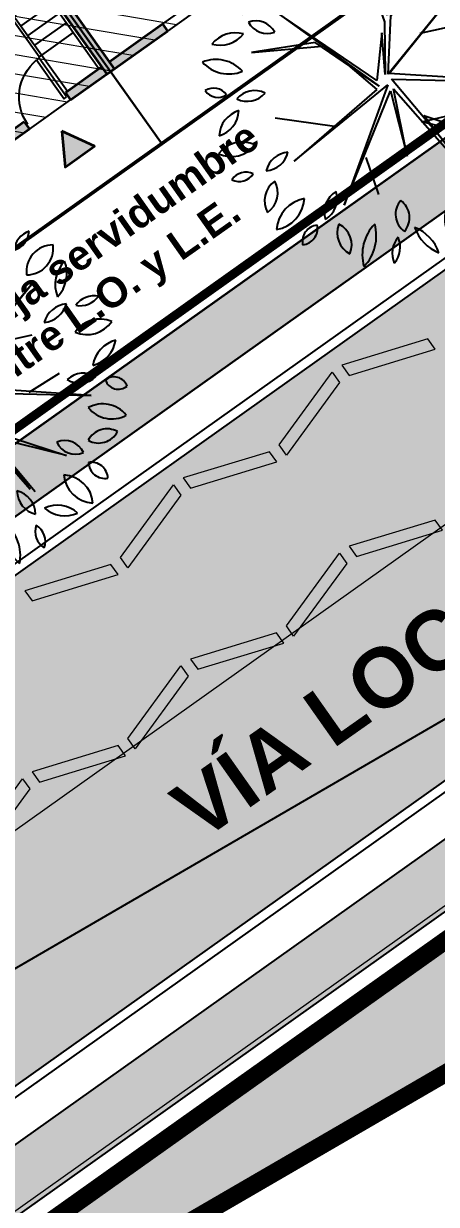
# Model space of a CAD drawing. Header units: metres. Extents: x 12 to 777, y -493 to 333.
# Drawn here: x 532.49 to 539.43, y -333.88 to -314.02 of the extents above; entities that cross this region are included whole.
import ezdxf

# ---------------------------------------------------------------- set-up
doc = ezdxf.new("R2010")
doc.units = ezdxf.units.M
doc.header["$LTSCALE"] = 5
doc.header["$MEASUREMENT"] = 0
for name, pattern in [('DASHED2', [0.375, 0.25, -0.125]), ('HIDDEN', [0.375, 0.25, -0.125]), ('PHANTOM2', [1.25, 0.625, -0.125, 0.125, -0.125, 0.125, -0.125])]:
    doc.linetypes.add(name, pattern=pattern)
doc.layers.get('0').update_dxf_attribs({"color": 30})
for name, color, linetype, lineweight in [('A-ANNO-DIMS', 3, 'Continuous', 18), ('A-ANNO-TEXT', 3, 'Continuous', 18), ('A-DOOR-FULL', 4, 'Continuous', 25), ('A-ELEV-OVHD', 3, 'HIDDEN', 18), ('A-FLOR-PATT', 8, 'Continuous', 18), ('A-FLOR-STRS', 4, 'Continuous', 25), ('A-FLOR-WDWK', 4, 'Continuous', 25), ('A-FURN', 8, 'Continuous', 18), ('A-WALL-FULL', 7, 'Continuous', 35), ('A-WALL-PATT', 8, 'Continuous', 18), ('G-ANNO-RDME', 3, 'Continuous', 18), ('G-ANNO-SYMB', 3, 'Continuous', 18), ('G-PLAN-OTLN', 7, 'Continuous', 35), ('U-ANNO-PATT', 8, 'Continuous', 18), ('U-BLDG-TYPE', 7, 'Continuous', 35), ('U-CURB', 4, 'Continuous', 25), ('U-PROP-NEW', 1, 'PHANTOM2', 50)]:
    doc.layers.add(name, color=color, linetype=linetype, lineweight=lineweight)
for name, color, linetype in [('U-BLDG', 7, 'Continuous'), ('U-PROP', 1, 'Continuous'), ('U-SDWK', 4, 'Continuous'), ('U-STRT', 4, 'Continuous'), ('U-VEGE', 70, 'Continuous')]:
    doc.layers.add(name, color=color, linetype=linetype)
doc.styles.add('E-ARIAL', font='arial.ttf')
doc.styles.add('E-ROMANS', font='romans.shx', dxfattribs={"width": 0.8})
doc.dimstyles.new('E-0200_TICK_18', dxfattribs={"dimscale": 0.001, "dimtxt": 360, "dimasz": 360, "dimexe": 180, "dimexo": 120, "dimgap": 180, "dimtad": 0, "dimzin": 0, "dimdsep": 46, "dimtxsty": 'E-ROMANS', "dimblk": 'OBLIQUE', "dimcen": 180, "dimclrd": 256, "dimclre": 256, "dimclrt": 256, "dimadec": 0, "dimazin": 0, "dimtfac": 1, "dimtmove": 1, "dimatfit": 3, "dimldrblk": 'OPEN90', "dimfxl": 1, "dimtfill": 1, "dimtolj": 1, "dimtzin": 0, "dimarcsym": 0})
doc.dimstyles.new('E-0200_TICK_24', dxfattribs={"dimscale": 0.001, "dimtxt": 480, "dimasz": 480, "dimexe": 240, "dimexo": 120, "dimgap": 240, "dimtad": 0, "dimzin": 0, "dimdsep": 46, "dimtxsty": 'E-ROMANS', "dimblk": 'OBLIQUE', "dimcen": 240, "dimclrd": 256, "dimclre": 256, "dimclrt": 256, "dimadec": 0, "dimazin": 0, "dimtfac": 1, "dimtmove": 1, "dimatfit": 3, "dimldrblk": 'OPEN90', "dimfxl": 1, "dimtfill": 1, "dimtolj": 1, "dimtzin": 0, "dimlwd": -1, "dimarcsym": 0})
pattern_1 = [(72.91278118751642, (-378.0921099398086, 531.776018439879), (-0.2966370905346691, 0.3895994910252402), [0, -0.3860799999999996, 0, -0.4317999999999995, 0, -0.4127499999999997]), (42.91278118751639, (-378.0921099398086, 531.776018439879), (-0.04901279192536906, 0.8446935261476074), [0, -0.2082799999999997, 0, -0.3479799999999995, 0, -0.1333499999999998]), (2.912781187516296, (-378.3467317877346, 531.5949826120477), (0.643824841842384, 0.4595221086157097), [0, -0.1270000000000001, 0, -0.4572000000000001, 0, -0.5969000000000003]), (352.912781187516, (-378.3467317877346, 531.5949826120477), (0.4931181113267538, 0.6241397820693166), [0, -0.06349999999999996, 0, -0.2997199999999998, 0, -0.3428999999999998])]

# ---------------------------------------------------------------- blocks, each defined once
blk = doc.blocks.new('arbolito')
at = {"linetype": 'ByBlock'}
for p, q in [((-435.9256248399624, -26.33085807105326), (-435.8531895023268, -27.23632842426991)), ((-435.8260263311428, -27.17294554672996), (-435.9075160591728, -26.36707691949835)), ((-435.9075160591728, -26.36707691949835), (-435.8894072783834, -26.89828626773783)), ((-436.2485660509074, -26.41235058729367), (-435.8531895023268, -26.87112223864282)), ((-435.8894072783834, -26.89828626773783), (-436.2485660509074, -26.41235058729367)), ((-435.3912015434553, -26.89526792312849), (-435.3127299455566, -26.63268159361816)), ((-436.6318698644838, -26.65380936244989), (-435.8622438927216, -27.2785837474559)), ((-435.8531895023268, -27.23632842426991), (-436.6318698644838, -26.65380936244989)), ((-435.8079173358753, -27.21821900004736), (-435.0745091401698, -26.7111557652491)), ((-435.0745091401698, -26.7111557652491), (-435.7988629454806, -27.17294554672996)), ((-435.8531895023268, -26.87112223864282), (-436.1459491974783, -26.75341108843508)), ((-435.6298470146794, -26.73530166421254), (-435.8260263311428, -27.17294554672996)), ((-435.7988629454806, -27.17294554672996), (-435.6298470146794, -26.73530166421254)), ((-436.2936256699624, -26.92243216670112), (-436.5411131986626, -26.90734087261014)), ((-434.968874371087, -27.1638909418575), (-435.8079173358753, -27.21821900004736)), ((-435.7264276078453, -27.23632842426991), (-434.968874371087, -27.1638909418575)), ((-435.3368749866094, -27.19709144569325), (-435.0350609010633, -27.48382367416718)), ((-436.7556136288338, -27.52909734196235), (-435.8531895023268, -27.2785837474559)), ((-435.8622438927216, -27.2785837474559), (-436.7556136288338, -27.52909734196235)), ((-436.200063206928, -27.38120381805042), (-436.5411131986626, -27.23632842426991)), ((-435.8531895023268, -27.2785837474559), (-436.1036951611584, -27.5985166942432)), ((-436.0433323440493, -27.58946187489312), (-435.8350807215375, -27.28763856680598)), ((-435.9859876570715, -27.53815194683481), (-435.7626453839018, -27.28763856680598)), ((-435.8350807215375, -27.28763856680598), (-435.9859876570715, -27.53815194683481)), ((-435.7626453839018, -27.28763856680598), (-435.4668675586188, -28.08445237468736)), ((-435.7535907790294, -27.24538324362014), (-435.5664660674385, -27.75244669289603)), ((-435.4668675586188, -28.08445237468736), (-435.7535907790294, -27.24538324362014)), ((-435.6117382338897, -27.69208194548764), (-435.7264276078453, -27.23632842426991)), ((-436.1036951611584, -27.5985166942432), (-436.5775433076376, -27.79772014621358)), ((-436.5775433076376, -27.79772014621358), (-436.085586380369, -27.61662611846575)), ((-436.1821667590571, -28.06634295046481), (-436.0433323440493, -27.58946187489312)), ((-436.085586380369, -27.61662611846575), (-436.1821667590571, -28.06634295046481)), ((-435.1650534730726, -27.95165014486641), (-435.6117382338897, -27.69208194548764)), ((-435.5664660674385, -27.75244669289603), (-435.1650534730726, -27.95165014486641))]:
    blk.add_line(p, q, dxfattribs=at)
for centre, radius, start, end in [((-435.6722571907613, -26.08697998749135), 0.1349596609603893, 125.4093319999993, 202.710088), ((-435.8749508382712, -26.02908709552399), 0.1349596609603893, 305.4093319999993, 22.71008800000021), ((-435.3451767747703, -26.19987118044727), 0.292826612192459, 133.8116859999987, 194.3077339999999), ((-435.8316415716895, -26.06092823972551), 0.292826612192459, 313.8116859999988, 14.30773399999991), ((-436.0225760505862, -26.14401046464503), 0.2148588224005732, 149.4737230000007, 231.7585850000008), ((-436.3406471164986, -26.20362861519546), 0.2148588224005732, 329.4737230000008, 51.75858500000084), ((-435.8748388809142, -25.99583833420664), 0.2103269086939058, 192.3059549999997, 259.6848970000005), ((-436.1179946035975, -26.24759332561479), 0.2103269086939058, 12.30595499999967, 79.68489700000055), ((-435.138442796432, -26.14179705482713), 0.294305435903177, 163.464229, 212.7905639999999), ((-435.6679858674548, -26.2174206034068), 0.294305435903177, 343.4642289999998, 32.79056399999993), ((-436.295698382412, -26.17946384219486), 0.116083264498605, 146.8150689999995, 244.0193430000019), ((-436.4437019333819, -26.22027873317761), 0.116083264498605, 326.8150689999995, 64.01934299999888), ((-435.6964249664496, -26.29947290643246), 0.1708452110666248, 145.5247850000008, 220.832733999999), ((-435.966530026055, -26.31447369093601), 0.1708452110666248, 325.5247850000008, 40.83273399999911), ((-435.2948774656132, -26.14502494414498), 0.172948379349047, 284.1003569999994, 348.4650159999998), ((-435.0832881412036, -26.34734625837532), 0.172948379349047, 104.1003569999995, 168.4650159999997), ((-434.8860132726716, -26.58212019271714), 0.3031906033961306, 100.3005049999991, 160.4476490000004), ((-435.2259344682943, -26.18234792376668), 0.3031906033961306, 280.3005049999991, 340.4476490000004), ((-436.5415095534438, -26.38741476697759), 0.2105081423466335, 183.3189289999999, 263.190365), ((-436.7766247217992, -26.60862491737598), 0.2105081423466335, 3.318928999999943, 83.19036499999999), ((-436.5686364778974, -26.47556938939659), 0.149817817796314, 25.45365099999949, 116.685196999999), ((-436.5006423299033, -26.27732014869365), 0.149817817796314, 205.4536509999995, 296.6851969999989), ((-436.21747279043, -26.38690988648226), 0.1433800552871172, 168.8066019999999, 257.6390979999998), ((-436.388818592438, -26.49913319589435), 0.1433800552871172, 348.806602, 77.63909799999975), ((-435.2751912013732, -26.46179262910152), 0.1475565794522821, 103.8913859999985, 198.903947), ((-435.4502146524266, -26.36635756130758), 0.1475565794522821, 283.8913859999985, 18.90394700000014), ((-434.8225199391182, -26.55008430276813), 0.1648469133555805, 122.5817349999985, 207.1799879999993), ((-435.0579340893811, -26.4864805132016), 0.1648469133555805, 302.5817349999986, 27.17998799999933), ((-436.7822097209909, -26.58866583750713), 0.09490016042133533, 163.4933460000004, 274.469734000001), ((-436.8658030462589, -26.65631360402293), 0.09490016042133533, 343.4933460000004, 94.46973400000093), ((-434.7372328834886, -26.75373859587614), 0.1148077656432548, 59.98145399999922, 155.6675899999999), ((-434.9231168416106, -26.87676493233468), 0.1707405459512034, 86.02821900000092, 161.3697620000003), ((-435.0730841503608, -26.65188978707487), 0.1707405459512034, 266.0282190000009, 341.3697620000005), ((-434.7844061802329, -26.60702662958894), 0.1148077656432548, 239.9814539999992, 335.6675899999998), ((-436.838815103352, -27.02096000286477), 0.2180455320008413, 69.72013799999901, 135.648909999999), ((-436.7107483265709, -26.90196949320325), 0.1625153263274129, 22.57230599999971, 98.33354299999887), ((-436.5842365130822, -26.6787889362159), 0.1625153263274129, 202.5723059999997, 278.3335429999989), ((-436.9191569467558, -26.66400563209566), 0.2180455320008413, 249.720137999999, 315.648909999999), ((-434.693906458691, -27.05921531702903), 0.2364558684302267, 64.73526300000132, 140.5781150000001), ((-434.7756466966696, -26.69522200277013), 0.2364558684302267, 244.7352630000013, 320.5781150000001), ((-436.8703051475662, -26.88426650421367), 0.2058153703683144, 210.948236, 290.5783939999991), ((-436.9744771787654, -27.18279243220963), 0.2058153703683144, 30.94823599999982, 110.5783939999991), ((-434.6095999950853, -27.1481946061874), 0.1696649403080924, 90.25287399999978, 173.5220829999999), ((-434.7789303501883, -26.95938967632968), 0.1696649403080924, 270.2528739999997, 353.5220829999999), ((-436.9596224535726, -27.07378350002053), 0.1621500708119158, 224.2576500000005, 288.5926610000009), ((-437.0240560573432, -27.34063300268516), 0.1621500708119158, 44.25765000000038, 108.5926610000009), ((-434.8826573401693, -27.09578891158252), 0.167352656272523, 238.8747640000015, 311.2135239999996), ((-434.8589005037458, -27.36494211917486), 0.167352656272523, 58.87476400000145, 131.2135239999996), ((-436.7730324348766, -27.11713930826238), 0.1799622289484524, 240.5094849999996, 309.2919899999997), ((-436.7476588655839, -27.41306319285594), 0.1799622289484524, 60.50948499999957, 129.2919899999997), ((-434.5843057825398, -27.20211644362207), 0.1149169347902824, 208.1981360000003, 292.1917870000012), ((-434.642179157037, -27.36282179267673), 0.1149169347902824, 28.19813600000028, 112.1917870000012), ((-436.7936308727559, -27.58244008961893), 0.2376631633783966, 100.8761589999994, 165.4479129999995), ((-437.0685134230292, -27.28933079582387), 0.2376631633783966, 280.8761589999995, 345.4479129999995), ((-434.6300843308305, -27.3105728812674), 0.2094261023726563, 209.1951969999998, 286.7189010000006), ((-434.7526585483067, -27.61330149970738), 0.2094261023726563, 29.19519699999978, 106.7189010000006), ((-436.8592003504021, -27.75141677100218), 0.1873634252659951, 54.97446299999952, 151.3792250000008), ((-436.9161338836373, -27.5082365978614), 0.1873634252659951, 234.9744629999996, 331.3792250000005), ((-434.7069861664756, -27.79323027013531), 0.1938209197231811, 71.37116600000054, 141.7535399999999), ((-434.7972909277924, -27.4895802555153), 0.1938209197231811, 251.3711660000005, 321.7535399999999), ((-436.703218443636, -27.62258666810247), 0.1608520517985343, 267.1724339999999, 337.2364689999991), ((-436.5628299232461, -27.84548132632159), 0.1608520517985343, 87.17243399999992, 157.2364689999992), ((-434.933819922051, -27.58755237996983), 0.1658247171695273, 208.8071649999994, 283.9198799999997), ((-435.0392316343305, -27.8284121189224), 0.1658247171695273, 28.80716499999956, 103.9198799999997), ((-436.8274612975837, -27.93171916157567), 0.1501843601779843, 71.8192460000002, 140.0817599999999), ((-436.8957868136171, -27.69265996287704), 0.1501843601779843, 251.8192460000002, 320.0817599999999), ((-436.5750765996613, -28.01770948956914), 0.1672600019080516, 113.4752919999998, 203.4559599999996), ((-436.7951437984203, -27.93087004437907), 0.1672600019080516, 293.4752919999998, 23.45595999999943), ((-434.7447481819399, -27.81360114717958), 0.1086779931048471, 179.2557220000001, 267.6286589999994), ((-434.8579136918686, -27.92077436477247), 0.1086779931048471, 359.255722, 87.62865899999937), ((-434.7911322007649, -27.85325120979782), 0.2491051194798301, 186.5486860000001, 256.891131999999), ((-435.0951095083485, -28.12427466289519), 0.2491051194798301, 6.54868600000008, 76.89113199999906), ((-436.6771566154183, -27.98309943831822), 0.2286439473257332, 271.6327639999984, 352.0267890000003), ((-436.4442081007432, -28.24336597707365), 0.2286439473257332, 91.63276400000161, 172.0267890000003), ((-436.1133170595356, -28.14124542503216), 0.2057124210744573, 122.8873140000007, 186.7253340000001), ((-436.4293136971768, -27.99259136321188), 0.2057124210744573, 302.8873140000007, 6.725334000000153), ((-435.230190134729, -27.99096841048969), 0.1507999111641715, 173.6499810000001, 254.6514449999997), ((-435.4199801606422, -28.11971122096731), 0.1507999111641715, 353.6499810000001, 74.65144499999973), ((-435.6643189422943, -28.17382651728331), 0.1616153779169456, 148.7876610000006, 221.597711000001), ((-435.9234007062597, -28.19737144974377), 0.1616153779169456, 328.7876610000006, 41.59771100000084), ((-435.0329693145761, -27.960386250361), 0.2074396099566055, 218.6962140000003, 286.2415450000002), ((-435.1368518008866, -28.28923653629553), 0.2074396099566055, 38.69621400000013, 106.2415450000002), ((-436.394287130241, -28.29702572276431), 0.1056437771461049, 76.54190600000159, 193.4774260000002), ((-436.4724346523419, -28.21890436694245), 0.1056437771461049, 256.5419059999984, 13.47742600000016), ((-436.0541366579617, -28.26968281927124), 0.1952827996959518, 159.1169869999996, 230.3606239999987), ((-436.3611726319613, -28.35045447597695), 0.1952827996959518, 339.1169869999994, 50.36062399999872), ((-435.1657458070738, -28.26375444128906), 0.3174379277551699, 165.2071100000001, 218.321749), ((-435.7217056669003, -28.37954022522393), 0.3174379277551699, 345.2071100000002, 38.3217490000002), ((-435.1432878475744, -28.26027990262137), 0.1380005257276931, 156.7754189999993, 231.2879720000001), ((-435.3564119743732, -28.31354307905289), 0.1380005257276931, 336.7754189999995, 51.28797200000006), ((-435.8522526637528, -28.41483681957821), 0.233063903675331, 122.1169889999999, 201.7275269999997), ((-436.1926667291199, -28.30371871373126), 0.233063903675331, 302.1169889999999, 21.72752699999971), ((-435.7227829883648, -28.46583446811186), 0.1814539213209025, 5.319559999999982, 80.4189679999991), ((-435.5119089470696, -28.27008882554896), 0.1814539213209025, 185.31956, 260.4189679999991), ((-435.7457014314768, -28.4479481006927), 0.1341497931820468, 129.7475049999988, 206.0709010000002), ((-435.9519777144129, -28.403760976903), 0.1341497931820468, 309.7475049999988, 26.07090100000008)]:
    blk.add_arc(centre, radius, start, end, dxfattribs=at)
blk = doc.blocks.new('LB-SUP PATIOS$0$CASATIPO')
at = {"layer": 'A-FLOR-PATT'}
h = blk.add_hatch(dxfattribs=at)
h.set_pattern_fill('LINE', color=256, scale=0.1, angle=45, style=0)
h.set_pattern_definition([(45.00000000000001, (-5.684341886080801e-14, 0), (-0.2245064030267289, 0.2245064030267289), [])])
h.paths.add_polyline_path([(-0.07504417079354653, 6.149999999842066), (4.574912735749365, 6.149999999842123), (4.574912735749308, -1.592184162291232e-10), (-0.07504417079354653, -1.592184162291232e-10)])
at = {"layer": 'A-WALL-FULL'}
blk.add_hatch(color=254, dxfattribs=at).paths.add_polyline_path([(1.249959663058594, -0.3418968463426898), (1.552668558056461, -0.8662040323821123), (0.947250768060663, -0.866204032382084)])
at = {"layer": 'A-WALL-PATT'}
h = blk.add_hatch(color=256, dxfattribs=at)
h.paths.add_polyline_path([(0.824955829206715, 6.149999999841157), (-0.07504417079354653, 6.149999999842123), (-0.07504417079320547, -1.579678610141855e-10), (0.8249558292064307, -1.579678610141855e-10), (0.8249558292064876, 0.1499999998425778), (0.07495582920694233, 0.1499999998425778), (0.07495582920722654, 5.999999999843396), (0.8249558292062602, 5.999999999842487)])
h.paths.add_polyline_path([(2.524955829206476, 0.1499999998424641), (1.674955829206397, 0.1499999998425778), (1.674955829206112, -1.579110175953247e-10), (2.524955829206476, -1.589341991348192e-10)])
h.paths.add_polyline_path([(4.574912735750104, 6.1499999998411), (3.324955829206772, 6.149999999841043), (3.324955829206772, 5.999999999842316), (4.424955829206283, 5.999999999841293), (4.424955829205885, 0.149999999841441), (3.324955829206715, 0.1499999998424641), (3.324955829206431, -1.580815478519071e-10), (4.574912735749308, -1.591047293914016e-10)])
h.paths.add_polyline_path([(2.524955829206306, 6.14999999984019), (1.674955829206681, 6.149999999840304), (1.674955829205203, 5.999999999841407), (2.524955829206078, 5.999999999841407)])
at = {"layer": 'A-DOOR-FULL'}
for p, q in [((1.674955829206681, 6.149999999840077), (0.824955829206715, 6.149999999841157)), ((0.8999558292061351, 6.069999999842139), (0.8499558292061238, 6.06999999984032)), ((0.8499558292061238, 6.06999999984032), (0.8499558292056122, 5.269999999841048)), ((0.8999558292060783, 5.26999999984065), (0.8999558292061351, 6.069999999842139)), ((0.8499558292056122, 5.269999999841048), (0.8999558292060783, 5.26999999984065)), ((0.8499558292065785, 0.8799999998411749), (0.8999558292067604, 0.8799999998421413)), ((0.8499558292065217, 0.07999999984099304), (0.8499558292065785, 0.8799999998411749)), ((0.8999558292067604, 0.8799999998421413), (0.8999558292067604, 0.07999999984190254)), ((0.8999558292067604, 0.07999999984190254), (0.8499558292065217, 0.07999999984099304))]:
    blk.add_line(p, q, dxfattribs=at)
at = {"layer": 'A-DOOR-FULL', "color": 1}
blk.add_line((1.674955829206164, -1.580300618910267e-10), (0.8249558292064537, -1.575582272640271e-10), dxfattribs=at)
at = {"layer": 'A-DOOR-FULL'}
for centre, start, end in [((0.8470702610065359, 6.071142720029229), 273.7767676444186, 359.918452887541), ((0.8470702610059675, 0.07885727965390288), 0.0815471124590583, 86.22323235556841)]:
    blk.add_arc(centre, 0.8028863813974471, start, end, dxfattribs=at)
at = {"layer": 'A-FLOR-STRS'}
for p, q in [((0.07495582920660127, 3.025000000025841), (0.8349450753355541, 3.024999999842521)), ((0.1349450699962631, 2.899999996571125), (0.7849450628900172, 2.899999999841157)), ((0.1349450710017095, 2.699999996570853), (0.7849450638968847, 2.699999999842248)), ((0.1349450720092591, 2.499999996569613), (0.7849450649036953, 2.499999999841521)), ((0.1349450730157855, 2.299999996571216), (0.7849450659111312, 2.299999999841248)), ((0.1349450740223688, 2.099999996569977), (0.7849450669173166, 2.099999999842339)), ((0.1349450739330109, 1.899999996570216), (0.7849450668280724, 1.899999999841214)), ((0.1349450760354785, 1.699999996569886), (0.4849450523541918, 1.699999979611505)), ((0.4849450523541918, 1.699999979611505), (0.7849450678947392, 1.699999982558666)), ((0.1349450804715957, 1.499999995385508), (0.7849450699988552, 1.499999999841975)), ((0.1349450828947738, 1.299999995386599), (0.7849450731668526, 1.299999999841759)), ((0.1349450842648707, 1.099999995385929), (0.784945075283872, 1.099999999841884)), ((0.1349450822023073, 0.8999999953700808), (0.8349450774019829, 0.9000000001690296)), ((0.7849451217681462, 0.8999999992954599), (0.7849451201860802, 0.1499999993127403))]:
    blk.add_line(p, q, dxfattribs=at)
for points in [[(0.1349450789626303, 0.1499999998420662), (0.1349450708985387, 3.024999999842123)], [(0.7849450548837922, 3.024999999842066), (0.7849450661946662, 1.873205101580197)], [(0.834945087708661, 1.902072629536974), (0.8349450753355541, 3.024999999842521)], [(0.7849450661946662, 1.873205101580197), (0.7849450765865527, 0.8999999998262069), (0.834945097902505, 0.899999999842521), (0.8349450877087179, 1.902072629536917)]]:
    blk.add_lwpolyline(points, dxfattribs=at)
at = {"layer": 'A-FLOR-WDWK'}
for points in [[(2.524955829206306, 6.149999999840134), (3.324955829206772, 6.149999999841043)], [(2.524955829206078, 5.99999999984135), (3.324955829206772, 5.99999999984226)], [(2.524955829206476, 0.1499999998424641), (3.324955829206658, 0.1499999998424073)], [(2.524955829206476, -1.5899104255368e-10), (3.324955829206431, -1.576836439198814e-10)]]:
    blk.add_lwpolyline(points, dxfattribs=at)
at = {"layer": 'A-FURN'}
for p, q in [((0.694955829205469, 5.379999999841232), (0.6949558292055258, 5.999999999842657)), ((0.0749558292071697, 5.379999999842596), (0.694955829205469, 5.379999999841232)), ((0.1449558290805157, 4.679999999840675), (0.1449669216141274, 3.879999999841971)), ((0.6449558290798336, 4.679999999843062), (0.1449558290805157, 4.679999999840675)), ((0.6449669216141274, 3.879999999842823), (0.6449558290798336, 4.679999999843062)), ((0.07495582920711286, 3.879999999841914), (0.694955829007597, 3.87999999983623))]:
    blk.add_line(p, q, dxfattribs=at)
blk.add_lwpolyline([(0.694955829007597, 3.879999999842767), (0.694955829205469, 5.379999999841232)], dxfattribs=at)
for centre, radius in [((0.2425948335914541, 5.829999999841903), 0.07777777777777496), ((0.5125948335912085, 5.829999999842414), 0.07777777777777496), ((0.2425948335909993, 5.52999999984263), 0.07777777777777496), ((0.512594833591379, 5.52999999984263), 0.07777777777777496), ((0.19489437430218, 4.322999999840818), 0.01899999999999621), ((0.19489437430218, 4.322999999840818), 0.01899999999999621), ((0.3929663327830326, 4.208999999841694), 0.02749999999999451), ((0.3929663327830326, 4.208999999841694), 0.02749999999999451)]:
    blk.add_circle(centre, radius, dxfattribs=at)
for centre, radius, start, end in [((0.9429663307538476, 4.13299999984531), 0.7499999999998503, 172.7699964236363, 180.0000002344928), ((0.9429663307538476, 4.13299999984531), 0.7499999999998503, 172.7699964236363, 180.0000002344928), ((0.2733333008872023, 4.217950604965665), 0.07499999999998504, 100.3812394397381, 172.7699964236363), ((0.2733333008872023, 4.217950604965665), 0.07499999999998504, 100.3812394397381, 172.7699964236363), ((0.3949663307561195, 3.553999999841949), 0.7499999999998503, 90.0000000002281, 100.3812394397381), ((0.3949663307561195, 3.553999999841949), 0.7499999999998503, 90.0000000002281, 100.3812394397381), ((0.3949663327861117, 3.553999999842347), 0.7499999999998503, 79.61876056064139, 90.0000000002281), ((0.3949663327861117, 3.553999999842347), 0.7499999999998503, 79.61876056064139, 90.0000000002281), ((0.5165993626496288, 4.217950604966575), 0.07499999999998504, 7.230003576698322, 79.61876056064139), ((0.5165993626496288, 4.217950604966575), 0.07499999999998504, 7.230003576698322, 79.61876056064139), ((-0.1530336712766029, 4.132999999840763), 0.7499999999998503, 359.9999997651879, 7.230003576698322), ((-0.1530336712766029, 4.132999999840763), 0.7499999999998503, 359.9999997651879, 7.230003576698322), ((1.754855678947422, 4.132964647418646), 1.561889348593454, 179.998703032109, 185.0083436749248), ((1.754855678947422, 4.132964647418646), 1.561889348593454, 179.998703032109, 185.0083436749248), ((0.2733333008872023, 4.006049394718559), 0.07499999999998504, 187.2300035766983, 259.6187605606414), ((0.2733333008872023, 4.006049394718559), 0.07499999999998504, 187.2300035766983, 259.6187605606414), ((0.5165993626505383, 4.006049394719014), 0.07499999999998504, 280.3812394397381, 352.7699964236363), ((0.5165993626505383, 4.006049394719014), 0.07499999999998504, 280.3812394397381, 352.7699964236363), ((-0.964923019469893, 4.132964647408357), 1.561889348593452, 354.9916563255661, 0.001296968197344889), ((-0.964923019469893, 4.132964647408357), 1.561889348593452, 354.9916563255661, 0.001296968197344889), ((0.3949663307514015, 4.669999999842389), 0.7499999999998503, 259.6187605606414, 270.0000000002281), ((0.3949663307514015, 4.669999999842389), 0.7499999999998503, 259.6187605606414, 270.0000000002281), ((0.3949663327818485, 4.669999999841878), 0.7499999999998503, 270.0000000002281, 280.3812394397381), ((0.3949663327818485, 4.669999999841878), 0.7499999999998503, 270.0000000002281, 280.3812394397381)]:
    blk.add_arc(centre, radius, start, end, dxfattribs=at)
at = {"layer": 'A-WALL-FULL'}
for p, q in [((-0.0750441707935181, 6.149999999842087), (-0.07504417079315423, -1.579906509090169e-10)), ((-0.0750441707935181, 6.149999999842087), (0.824955829206772, 6.149999999841163)), ((0.0749558292069438, 0.1499999998425482), (0.07495582920721947, 5.999999999843367)), ((0.8249558292062602, 5.99999999984243), (0.0749558292071697, 5.99999999984334)), ((0.824955829206715, 6.149999999841157), (0.8249558292062602, 5.99999999984243)), ((0.0749558292069438, 0.1499999998425482), (0.8249558292064892, 0.1499999998425122)), ((0.8249558292064892, 0.1499999998425122), (0.8249558292064537, -1.579907701544211e-10)), ((0.8249558292064537, -1.579907701544211e-10), (-0.07504417079315423, -1.579906509090169e-10))]:
    blk.add_line(p, q, dxfattribs=at)
for points in [[(1.674955829205281, 5.999999999841382), (1.674955829206681, 6.149999999840229)], [(1.674955829206681, 6.149999999840229), (2.524955829206363, 6.14999999984016)], [(1.674955829205281, 5.999999999841382), (2.524955829206128, 5.99999999984137)], [(2.524955829206128, 5.99999999984137), (2.524955829206363, 6.14999999984016)], [(3.324955829206772, 6.149999999841032), (4.574912735750169, 6.149999999840988), (4.574912735749396, -1.591967229699551e-10), (3.324955829206482, -1.581362772459381e-10)], [(3.324955829206794, 5.999999999842242), (3.324955829206772, 6.149999999841032)], [(4.424955829206349, 5.999999999841266), (4.424955829205915, 0.1499999998414326), (3.324955829206716, 0.1499999998423943)], [(4.424955829206446, 5.999999999841266), (3.324955829206794, 5.999999999842242)], [(1.674955829206398, 0.1499999998424721), (2.524955829206535, 0.1499999998424461)], [(1.674955829206398, 0.1499999998424721), (1.674955829206164, -1.580300618910267e-10)], [(2.524955829206535, 0.1499999998424461), (2.5249558292065, -1.589797409962525e-10)], [(3.324955829206716, 0.1499999998423943), (3.324955829206482, -1.581362772459381e-10)], [(1.674955829206164, -1.580300618910267e-10), (2.5249558292065, -1.589797409962525e-10)]]:
    blk.add_lwpolyline(points, dxfattribs=at)
blk.add_lwpolyline([(1.249959663058594, -0.3418968463426898), (1.552668558056461, -0.8662040323821123), (0.947250768060663, -0.866204032382084)], close=True, dxfattribs=at)
blk = doc.blocks.new('_Oblique')
at = {"color": 0, "linetype": 'ByBlock', "lineweight": -2}
blk.add_line((-0.5, -0.5), (0.5, 0.5), dxfattribs=at)
blk = doc.blocks.new('*D403')
at = {"layer": 'A-ANNO-DIMS', "transparency": 16777216}
for p, q in [((586.5304899837204, -295.4634234888696), (558.8837586335499, -315.1202162487618)), ((525.1039249033834, -339.1376374291286), (557.2407215507166, -316.2884136398025))]:
    blk.add_line(p, q, dxfattribs=at)
at = {"layer": 'A-ANNO-DIMS', "lineweight": -2, "transparency": 16777216}
for p, q in [((586.815509077474, -295.8642949031907), (586.3914188657393, -295.2678238361514)), ((525.3863475026282, -339.5348569462651), (524.9648537854023, -338.9420377764104))]:
    blk.add_line(p, q, dxfattribs=at)
at = {"layer": 'A-ANNO-DIMS', "transparency": 16777216, "xscale": 0.48, "yscale": 0.48, "zscale": 0.48}
for p, rotation in [((586.5304899837204, -295.4634234888696), 35.41278118758976), ((525.1039249033834, -339.1376374291286), 215.4127811875897)]:
    blk.add_blockref('_Oblique', p, dxfattribs=dict(at, rotation=rotation))
at = {"layer": 'A-ANNO-DIMS', "transparency": 16777216, "insert": (557.9657280376009, -315.5685734285476), "char_height": 0.48, "attachment_point": 5, "rotation": 35.41278118758975, "style": 'E-ROMANS', "bg_fill": 3, "box_fill_scale": 1.25, "bg_fill_color": 256, "bg_fill_true_color": 13158600, "bg_fill_transparency": 0}
blk.add_mtext('\\A1;75.37', dxfattribs=at)
blk = doc.blocks.new('_Open90')
at = {"color": 0, "linetype": 'ByBlock', "lineweight": -2}
for p, q in [((-0.5, 0.5), (0, 0)), ((0, 0), (-1, 0)), ((0, 0), (-0.5, -0.5))]:
    blk.add_line(p, q, dxfattribs=at)
blk = doc.blocks.new('*D405')
at = {"layer": 'A-ANNO-DIMS', "lineweight": -2, "transparency": 16777216}
for p, q in [((597.5214127387201, -298.0613402893811), (594.8288725725799, -293.4241474528101)), ((500.6570545008153, -348.3122252221356), (594.9192563778561, -293.5798098045325)), ((547.7881554393357, -320.9460175133341), (551.4721583607718, -326.784983370178)), ((551.4721583607718, -326.784983370178), (551.783483064217, -326.6042157596256)), ((503.2592108616792, -352.793755706984), (500.5666706955392, -348.1565628704132))]:
    blk.add_line(p, q, dxfattribs=at)
at = {"layer": 'A-ANNO-DIMS', "lineweight": -2, "transparency": 16777216, "xscale": 0.36, "yscale": 0.36, "zscale": 0.36}
for p, rotation in [((594.9192563778561, -293.5798098045325), 30.14116917634906), ((500.6570545008153, -348.3122252221356), 210.1411691763491)]:
    blk.add_blockref('_Oblique', p, dxfattribs=dict(at, rotation=rotation))
at = {"layer": 'A-ANNO-DIMS', "transparency": 16777216, "insert": (552.5380748454244, -326.1660695035724), "char_height": 0.36, "attachment_point": 5, "rotation": 30.14116917634906, "style": 'E-ROMANS', "bg_fill": 3, "box_fill_scale": 1.25, "bg_fill_color": 256, "bg_fill_true_color": 13158600, "bg_fill_transparency": 0}
blk.add_mtext('\\A1;109.00', dxfattribs=at)
blk = doc.blocks.new('*D475')
at = {"layer": 'A-ANNO-DIMS', "lineweight": -2, "transparency": 16777216}
for p, q in [((542.0867434727506, -302.8377852631407), (542.0171868853614, -302.7400003913506)), ((519.9628745523098, -318.5749928063821), (519.8933179649202, -318.4772079345914))]:
    blk.add_line(p, q, dxfattribs=at)
at = {"layer": 'A-ANNO-DIMS', "transparency": 16777216}
for p, q in [((542.1563000601386, -302.9355701349293), (532.5489423229142, -309.7695006376167)), ((520.0324311396975, -318.6727776781701), (530.9061564768533, -310.9380513057447))]:
    blk.add_line(p, q, dxfattribs=at)
at = {"layer": 'A-ANNO-DIMS', "transparency": 16777216, "xscale": 0.48, "yscale": 0.48, "zscale": 0.48}
for p, rotation in [((542.1563000601386, -302.9355701349293), 35.42510156300675), ((520.0324311396975, -318.6727776781701), 215.4251015630067)]:
    blk.add_blockref('_Oblique', p, dxfattribs=dict(at, rotation=rotation))
at = {"layer": 'A-ANNO-DIMS', "transparency": 16777216, "insert": (531.7275493998841, -310.3537759716812), "char_height": 0.48, "attachment_point": 5, "rotation": 35.42510156300675, "style": 'E-ROMANS', "bg_fill": 3, "box_fill_scale": 1.25, "bg_fill_color": 256, "bg_fill_true_color": 13158600, "bg_fill_transparency": 0}
blk.add_mtext('\\A1;27.00', dxfattribs=at)
blk = doc.blocks.new('*D582')
at = {"layer": 'A-ANNO-DIMS', "transparency": 16777216}
for start, end in [(125.4130851480625, 134.1998828749826), (206.625295143235, 215.4120928701554)]:
    blk.add_arc((522.5308507685459, -334.5686742929337), 1.891915041568455, start, end, dxfattribs=at)
at = {"layer": 'A-ANNO-DIMS', "transparency": 16777216, "xscale": 0.48, "yscale": 0.48, "zscale": 0.48}
for p, rotation in [((521.4345478387511, -333.0267720876573), 35.41308514806245), ((520.9889295771602, -335.6649505191052), 305.4120928701553)]:
    blk.add_blockref('_Oblique', p, dxfattribs=dict(at, rotation=rotation))
at = {"layer": 'A-ANNO-DIMS', "transparency": 16777216, "insert": (520.6653607558591, -334.2535718697771), "char_height": 0.48, "attachment_point": 5, "rotation": 80.41258900910886, "style": 'E-ROMANS', "bg_fill": 3, "box_fill_scale": 1.25, "bg_fill_color": 256, "bg_fill_true_color": 13158600, "bg_fill_transparency": 0}
blk.add_mtext('\\A1;88,43º', dxfattribs=at)

msp = doc.modelspace()

# ---------------------------------------------------------------- hatches: boundary and pattern name
at = {"layer": 'G-ANNO-RDME'}
h = msp.add_hatch(dxfattribs=at)
h.set_pattern_fill('CROSS', color=8, scale=0.02999999999999058, angle=-2.529813193636081e-11, style=0)
h.set_pattern_definition([(35.41278118751637, (-2.273736754432321e-13, 0), (0.0448695244480071, 0.2656449242425112), [0.09524999999999983, -0.2857499999999995]), (125.4127811875207, (0.06641123105941915, -0.01121738111214654), (-0.2656449242425114, 0.04486952444800714), [0.0952499999999999, -0.2857499999999998])])
h.paths.add_polyline_path([(556.3323132266125, -317.5319187161849), (525.6136210234913, -339.3732474689582), (505.5140312638189, -350.9597459066822), (503.4772046937358, -352.6381213044665), (558.554838134671, -320.657838076625)])
at = {"layer": 'U-ANNO-PATT'}
h = msp.add_hatch(dxfattribs=at)
h.set_pattern_fill('DOTS', color=256, scale=0.09999999999996861, angle=-2.529813193636081e-11, style=0)
h.set_pattern_definition([(35.41278118749173, (-325.9994211973925, -231.7851966346536), (-0.02729923977043469, 0.1753758952448612), [0, -0.1587499999999502])])
h.paths.add_polyline_path([(586.2695824105175, -294.5292781877664), (520.9155589555803, -340.9959103116205), (519.0932569915069, -338.4328933711074), (517.699518945782, -338.1974875388225), (520.6780420338395, -342.3866972762348), (586.7744900316982, -295.394596078533, -0.208211984539564), (596.1763601524043, -293.6746540917057, -0.02961337402877948), (606.0063566444177, -297.7542061418773, 0.05572663894629748), (614.1979056469484, -300.5741422529682, 0.1267839899660276), (625.9592744162757, -299.6935987224482), (633.7024834955229, -296.2589160860953), (633.2970099237347, -295.3448093184903), (625.5956623256096, -298.7609233096121, -0.1260423140395917), (614.3954034898018, -299.5935980942529, -0.05555327945694707), (606.4392458864528, -296.8527458602657, 0.02974137598876806), (596.4557707521343, -292.7131219791161, 0.2080078813848935)])
h = msp.add_hatch(dxfattribs=at)
h.set_pattern_fill('GRASS', color=256, scale=0.04999999999998431, angle=-2.529813193636081e-11, style=0)
h.set_pattern_definition([(125.4127811875207, (-2.273736754432321e-13, 0), (-1.252261328571556, 0.2115168225323969), [0.2381249999999999, -1.557924999999999]), (80.41278118751636, (-2.273736754432321e-13, 0), (-1.252262182131111, 0.2115169667053435), [0.2381249999999998, -1.031874999999999]), (170.4127811875163, (-2.273736754432321e-13, 0), (-0.211516966705343, -1.252262182131108), [0.2381249999999999, -1.031875])])
edge = h.paths.add_edge_path()
edge.add_line((633.5516916779031, -296.0120441713771), (633.7633730275049, -296.4564073465326))
edge.add_line((633.7633730275049, -296.4564073465326), (605.3935095200793, -309.9003669759991))
edge.add_line((605.3935095200793, -309.9003669759991), (597.7394065707608, -297.9057058868461))
edge.add_line((597.7394065707608, -297.9057058868461), (503.4772046937208, -352.6381213044483))
edge.add_line((503.4772046937208, -352.6381213044483), (505.5140312638055, -350.9597459066636))
edge.add_line((505.5140312638055, -350.9597459066636), (525.6136210234768, -339.3732474689405))
edge.add_line((525.6136210234768, -339.3732474689405), (587.0510054297197, -295.6905899633934))
edge.add_arc((593.3961153534698, -305.3671216978406), 11.57133036224591, 76.9515798805158, 123.25371736710471, ccw=False)
edge.add_arc((566.6404201794777, -378.6183045845617), 89.48046495245678, 64.06734252081333, 70.83995492416079, ccw=False)
edge.add_arc((622.6437466719385, -262.5797488624949), 39.36692172332941, 244.6219574045576, 257.3956515200334)
edge.add_arc((618.0085905649671, -283.0652693096088), 18.36370379928116, 257.5614972410871, 292.3617225475165)
edge.add_line((624.9951100110757, -300.0480300762474), (633.5516916779031, -296.0120441713771))
h = msp.add_hatch(dxfattribs=at)
h.set_pattern_fill('AR-SAND', color=256, scale=0.00999999999999686, angle=-2.529813193636081e-11, style=0)
h.set_pattern_definition(pattern_1)
h.paths.add_polyline_path([(555.6493565715341, -306.7275298229974), (535.0831211193718, -321.3496794885523), (539.1390321646309, -327.0542053701884), (559.7054215046562, -312.4322721436265)])
h = msp.add_hatch(dxfattribs=at)
h.set_pattern_fill('DOTS', color=256, scale=0.09999999999996861, angle=-2.529813193636081e-11, style=0)
h.set_pattern_definition([(35.41278118751642, (201.8220527529095, 533.2484250524608), (-0.02729923977051889, 0.1753758952449044), [0, -0.15875])])
h.paths.add_polyline_path([(549.4518092546348, -308.9236082083512), (520.8435984166476, -329.2640149076674), (522.2385507459953, -329.499210290091), (549.2164619287562, -310.3180019211031)])
h = msp.add_hatch(dxfattribs=at)
h.set_pattern_fill('AR-SAND', color=256, scale=0.00999999999999686, angle=-2.529813193636081e-11, style=0)
h.set_pattern_definition(pattern_1)
h.paths.add_polyline_path([(535.0831211193724, -321.3496794885523), (517.7973302473058, -333.6395038371434), (521.836950536461, -339.3211172242031, 0.01320512639014095), (522.7136485682361, -338.732038469444), (539.1390321646309, -327.0542053701884)])

# ---------------------------------------------------------------- linework, layer by layer
at = {"layer": 'A-ELEV-OVHD', "color": 4, "ltscale": 100, "flags": 128}
msp.add_lwpolyline([(585.2864620294852, -289.9506451299749), (585.2864620294852, -289.9506451299749), (585.2864620294852, -289.9506451299749), (519.0661106411395, -337.0320376948756, -0.01126646730449386), (519.0661106411395, -337.0320376948756, -0.01126646730449386)], format="xyb", dxfattribs=at)
at = {"layer": 'G-ANNO-RDME', "linetype": 'DASHED2', "const_width": 0.07499999999997646}
msp.add_lwpolyline([(633.5516916779177, -296.0120441713948), (633.7633730275193, -296.4564073465503), (633.7633730275193, -296.4564073465503), (605.3935095200943, -309.9003669760177), (597.7394065707765, -297.9057058868643), (503.4772046937364, -352.6381213044674), (505.5140312638196, -350.9597459066817), (525.6136210234911, -339.3732474689591), (587.051005429734, -295.6905899634116, -0.2048255611842108), (596.0086255789081, -294.0945675651747, -0.02955970135775253), (605.7715203001765, -298.1477471647822, 0.05579354069279138), (614.0532029791368, -300.9979357670586, 0.1530225090856329), (624.9951100110911, -300.0480300762656), (633.5516916779177, -296.0120441713948)], format="xyb", close=True, dxfattribs=at)
at = {"layer": 'G-PLAN-OTLN', "ltscale": 8, "const_width": 0.1499999999999529, "flags": 128}
msp.add_lwpolyline([(460.9587927636805, -371.598734988705), (462.4976475341384, -370.5027480673152), (486.7442717106592, -353.2634260981436), (474.5740009950746, -336.1462794179365), (479.4602373256287, -332.6721712599478), (491.630507915301, -349.7893177630617), (491.6305391109413, -349.7892955829971), (491.6305391109413, -349.7892955829971), (491.6305391109413, -349.7892955829971), (491.6305391109413, -349.7892955829971), (518.1217158084517, -330.9541007922758), (505.9511560735684, -313.8365476144768), (510.8373924041234, -310.3624394564899), (523.0079521390073, -327.4799926342871), (523.0079825768237, -327.4799709930353), (523.0079825768237, -327.4799709930353), (523.0079825768237, -327.4799709930353), (523.0079825768237, -327.4799709930353), (523.0079825768237, -327.4799709930353), (549.499239216361, -308.6447193636286), (549.4949744249309, -308.6387190451865), (537.3285997661487, -291.5272228523195), (542.2148360967024, -288.0531146943317), (554.3854262746047, -305.1706462381949)], dxfattribs=at)
at = {"layer": 'U-BLDG', "ltscale": 0.4, "flags": 128}
msp.add_lwpolyline([(461.0473530122047, -368.4664166110815), (483.2581179017136, -352.6745872684719), (471.0878471336243, -335.5574405144189), (480.0490762291467, -329.1860173984974), (492.2193468188168, -346.3031639016103), (514.6355619470012, -330.3652618887577), (502.4650022121191, -313.2477087109592), (511.4262313076408, -306.8762855950395), (523.5967910425247, -323.9938387728371), (546.0130767274075, -308.0558865942558), (533.8424363005568, -290.9383907773349), (542.8036713772206, -284.5669634088299), (554.9742615551224, -301.6844949526926)], dxfattribs=at)
at = {"layer": 'U-CURB'}
msp.add_lwpolyline([(585.8690357382707, -294.0281826234918), (585.8690357382707, -294.0281826234918, 0.2374540634458772), (585.8690357382707, -294.0281826234918), (522.8068058596264, -338.8630682789039, -0.02649741201726687), (521.0033995517472, -340.0064735956435), (519.4400120515086, -340.7232159084165)], format="xyb", dxfattribs=at)
msp.add_lwpolyline([(549.4405025369992, -310.943943638415), (522.7566220955173, -329.9163202463255)], dxfattribs=at)
at = {"layer": 'U-PROP', "ltscale": 5}
msp.add_line((511.2093782961849, -282.8384135597835), (534.8215230457679, -316.0482372817305), dxfattribs=at)
at = {"layer": 'U-PROP'}
msp.add_line((523.8190428353053, -323.8709874868819), (545.8240032560818, -308.2254870766847), dxfattribs=at)
at = {"layer": 'U-PROP', "ltscale": 8, "flags": 128}
msp.add_lwpolyline([(597.7394065707608, -297.9057058868461), (503.4772046937208, -352.6381213044483), (493.1052909449331, -359.7388337573989), (493.1052909449331, -359.7388337573989), (493.1052909449331, -359.7388337573989), (486.7764716002573, -364.1274537058803), (475.9931978315346, -372.5919869529307), (468.3825596030047, -377.908301518029), (451.2977974513044, -387.2615165275174), (444.4547492728318, -370.9275816203117), (438.3009048635815, -356.1935401419892), (433.5406139158638, -344.9861947418626), (428.2202246857214, -331.8923549603242), (416.4751635597356, -302.7775302132632), (447.7538972476093, -279.6919013845895)], dxfattribs=at)
at = {"layer": 'U-PROP'}
for points in [[(531.9720713504523, -304.2747519012587), (528.304644828718, -306.8824296390576), (534.8215230457686, -316.0482372817301), (538.4890165761813, -313.4406537897698)], [(528.3046448287175, -306.8824296390567), (524.6372184342915, -309.4901072863345), (531.154029642667, -318.6558206831728), (534.8215230457686, -316.0482372817301)], [(528.304644828718, -306.8824296390576), (524.637218434292, -309.4901072863349), (531.1540296426674, -318.6558206831733), (534.8215230457683, -316.0482372817301)]]:
    msp.add_lwpolyline(points, close=True, dxfattribs=at)
at = {"layer": 'U-PROP-NEW', "ltscale": 1.2, "const_width": 0.2999999999999999}
msp.add_lwpolyline([(633.5516916779031, -296.0120441713771), (633.7633730275049, -296.4564073465326), (633.7633730275049, -296.4564073465326), (605.3935095200793, -309.9003669759991), (597.7394065707608, -297.9057058868461), (503.4772046937208, -352.6381213044483), (505.5140312638055, -350.9597459066636), (525.6136210234768, -339.3732474689405), (587.0510054297197, -295.6905899633934, -0.2048255611842108), (596.0086255788949, -294.0945675651569, -0.02955970135775253), (605.7715203001615, -298.1477471647645, 0.05579354069279138), (614.0532029791223, -300.99793576704, 0.1530225090856329), (624.9951100110757, -300.0480300762474), (633.5516916779031, -296.0120441713771)], format="xyb", close=True, dxfattribs=at)
at = {"layer": 'U-STRT'}
msp.add_line((549.4608128761126, -310.1442651336974), (521.994082588342, -329.6730263665017), dxfattribs=at)
for points in [[(580.8132956432348, -288.83650052849), (463.573252132267, -372.1916534281131), (455.8947506597167, -376.377366907293)], [(585.7758752946897, -293.8971550551796), (585.7758752946897, -293.8971550551796), (585.7758752946897, -293.8971550551796), (521.093636639379, -339.8838062123434)], [(549.4925510782323, -308.8946376473355), (520.8028812650246, -329.2929647580554)]]:
    msp.add_lwpolyline(points, dxfattribs=at)

# ---------------------------------------------------------------- block references
at = {"layer": 'U-BLDG-TYPE', "extrusion": (0, 0, -1), "zscale": -1.000000000000018, "rotation": 324.5748984369883}
for p in [(-537.6216169079114, -312.21696122701), (-533.9546842147317, -314.8253332525637)]:
    msp.add_blockref('LB-SUP PATIOS$0$CASATIPO', p, dxfattribs=at)
at = {"layer": 'U-VEGE', "xscale": 2.414352413293122, "yscale": 2.414352413293122, "zscale": 2.414352413293122, "rotation": 215.4130482401567}
for p in [(-280.8391978115303, -978.3192102331159), (-288.2382252754776, -983.58230554601)]:
    msp.add_blockref('arbolito', p, dxfattribs=at)

# ---------------------------------------------------------------- texts
at = {"layer": 'A-ANNO-TEXT', "attachment_point": 1, "rotation": 35.161607122490224, "style": 'E-ARIAL'}
for s, insert, char_height in [('{\\fArial|b1|i0|c0|p34;franja servidumbre \\Pentre L.O. y L.E. }', (531.0719978366121, -319.2571131460531), 0.4999999999998433), ('{\\fArial|b1|i0|c0|p34;VÍA LOCAL EMAÚS }', (534.8921555265138, -326.9709321170935), 0.999999999999686)]:
    msp.add_mtext(s, dxfattribs=dict(at, insert=insert, char_height=char_height))

# ---------------------------------------------------------------- next in the draw order: dimensions: what is measured, and where the dimension line sits
at = {"layer": 'A-ANNO-DIMS', "color": 3}
dim = msp.add_linear_dim(base=(586.5304899837204, -295.4634234888696), p1=(525.4558830616186, -339.6326567726242), p2=(586.8850446364645, -295.9620947295498), angle=35.41278118758976, dimstyle='E-0200_TICK_24', dxfattribs=at)
dim.commit()
dim.dimension.update_dxf_attribs({"geometry": '*D403', "text_midpoint": (557.9657280376009, -315.5685734285476), "dimtype": 160})

# ---------------------------------------------------------------- next in the draw order: dimensions: what is measured, and where the dimension line sits
dim = msp.add_linear_dim(base=(594.9192563778561, -293.5798098045325), p1=(503.3194667318633, -352.8975306081325), p2=(597.581668608904, -298.1651151905294), angle=30.1411691763491, dimstyle='E-0200_TICK_18', dxfattribs=at)
dim.commit()
dim.dimension.update_dxf_attribs({"geometry": '*D405', "text_midpoint": (551.9391454159395, -326.5138319543494), "dimtype": 161})

# ---------------------------------------------------------------- next in the draw order: hatches: boundary and pattern name
at = {"layer": 'G-ANNO-SYMB'}
for points in [[(537.9653347412866, -319.9361580877116), (539.4125520087753, -319.4943962803814), (539.2903425952404, -319.3225903841667), (537.843125327752, -319.764352191497)], [(537.8023599549713, -320.0520857333599), (536.9102996308845, -321.2743049002538), (536.7880902173501, -321.1024990040391), (537.6801505414367, -319.8802798371444)], [(535.3001075770803, -321.8319943532315), (536.747324844569, -321.3902325459017), (536.6251154310339, -321.2184266496865), (535.1778981635455, -321.6601884570159)], [(535.1371327907646, -321.9479219988789), (534.245072466679, -323.1701411657741), (534.1228630531443, -322.998335269559), (535.0149233772297, -321.7761161026642)], [(539.4124830672317, -322.3680165929541), (537.9652657997433, -322.8097784002848), (538.0874752132781, -322.9815842964995), (539.534692480767, -322.5398224891687)], [(536.9102306893419, -324.147925212827), (537.8022910134277, -322.9257060459327), (537.9245004269626, -323.0975119421478), (537.0324401028768, -324.3197311090426)], [(532.634880412875, -323.7278306187527), (534.0820976803632, -323.2860688114215), (533.9598882668283, -323.1142629152068), (532.5126709993399, -323.5560247225371)], [(536.7472559030264, -324.2638528584753), (535.3000386355379, -324.7056146658051), (535.4222480490726, -324.8774205620202), (536.8694653165614, -324.4356587546904)], [(534.2450035251356, -326.0437614783468), (535.1370638492219, -324.821542311453), (535.259273262757, -324.9933482076676), (534.3672129386703, -326.2155673745624)], [(534.0820287388199, -326.1596891239947), (532.6348114713312, -326.601450931325), (532.7570208848665, -326.7732568275405), (534.204238152355, -326.3314950202093)], [(531.5797763609298, -327.9395977438671), (532.4718366850163, -326.7173785769728), (532.5940460985512, -326.8891844731879), (531.7019857744647, -328.1114036400822)]]:
    msp.add_hatch(color=256, dxfattribs=at).paths.add_polyline_path(points)

# ---------------------------------------------------------------- next in the draw order: linework, layer by layer
for points in [[(537.9653347412866, -319.9361580877116), (539.4125520087753, -319.4943962803814), (539.2903425952404, -319.3225903841667), (537.843125327752, -319.764352191497)], [(537.8023599549713, -320.0520857333599), (536.9102996308845, -321.2743049002538), (536.7880902173501, -321.1024990040391), (537.6801505414367, -319.8802798371444)], [(535.3001075770803, -321.8319943532315), (536.747324844569, -321.3902325459017), (536.6251154310339, -321.2184266496865), (535.1778981635455, -321.6601884570159)], [(535.1371327907646, -321.9479219988789), (534.245072466679, -323.1701411657741), (534.1228630531443, -322.998335269559), (535.0149233772297, -321.7761161026642)], [(539.4124830672317, -322.3680165929541), (537.9652657997433, -322.8097784002848), (538.0874752132781, -322.9815842964995), (539.534692480767, -322.5398224891687)], [(536.9102306893419, -324.147925212827), (537.8022910134277, -322.9257060459327), (537.9245004269626, -323.0975119421478), (537.0324401028768, -324.3197311090426)], [(532.634880412875, -323.7278306187527), (534.0820976803632, -323.2860688114215), (533.9598882668283, -323.1142629152068), (532.5126709993399, -323.5560247225371)], [(536.7472559030264, -324.2638528584753), (535.3000386355379, -324.7056146658051), (535.4222480490726, -324.8774205620202), (536.8694653165614, -324.4356587546904)], [(534.2450035251356, -326.0437614783468), (535.1370638492219, -324.821542311453), (535.259273262757, -324.9933482076676), (534.3672129386703, -326.2155673745624)], [(534.0820287388199, -326.1596891239947), (532.6348114713312, -326.601450931325), (532.7570208848665, -326.7732568275405), (534.204238152355, -326.3314950202093)], [(531.5797763609298, -327.9395977438671), (532.4718366850163, -326.7173785769728), (532.5940460985512, -326.8891844731879), (531.7019857744647, -328.1114036400822)]]:
    msp.add_lwpolyline(points, close=True, dxfattribs=at)

# ---------------------------------------------------------------- next in the draw order: dimensions: what is measured, and where the dimension line sits
at = {"layer": 'A-ANNO-DIMS'}
dim = msp.add_linear_dim(base=(542.1563000601386, -302.9355701349293), p1=(520.0324311396985, -318.6727776781715), p2=(542.1563000601393, -302.9355701349302), angle=35.42510156300675, text='27.00', dimstyle='E-0200_TICK_24', dxfattribs=at)
dim.commit()
dim.dimension.update_dxf_attribs({"geometry": '*D475', "text_midpoint": (531.7275493998841, -310.3537759716812), "dimtype": 160})

# ---------------------------------------------------------------- next in the draw order: linework, layer by layer
at = {"layer": 'U-SDWK', "color": 3}
for p, q in [((520.8028812650246, -329.2929647580555), (580.869797240681, -286.5854596971047)), ((521.9940825883419, -329.6730263665018), (580.8384330518569, -287.8348731512752))]:
    msp.add_line(p, q, dxfattribs=at)
for points in [[(586.2695824105175, -294.5292781877667), (520.9155589555803, -340.9959103116207), (519.0932569915069, -338.4328933711074)], [(517.699518945782, -338.1974875388228), (520.6780420338396, -342.3866972762351), (586.818336612386, -295.3634228004031)]]:
    msp.add_lwpolyline(points, dxfattribs=at)

# ---------------------------------------------------------------- next in the draw order: dimensions: what is measured, and where the dimension line sits
at = {"layer": 'A-ANNO-DIMS'}
dim = msp.add_angular_dim_2l(base=(520.8104780227251, -333.7814893464626), line1=((585.2864620294852, -289.9506451299749), (519.0661106411395, -337.0320376948756)), line2=((522.5308523914262, -334.568676575444), (508.0411901426894, -314.1895992530663)), text='88,43º', dimstyle='E-0200_TICK_24', dxfattribs=at)
dim.commit()
dim.dimension.update_dxf_attribs({"geometry": '*D582', "text_midpoint": (520.6653607558591, -334.253571869777)})

doc.saveas('drawing.dxf')
